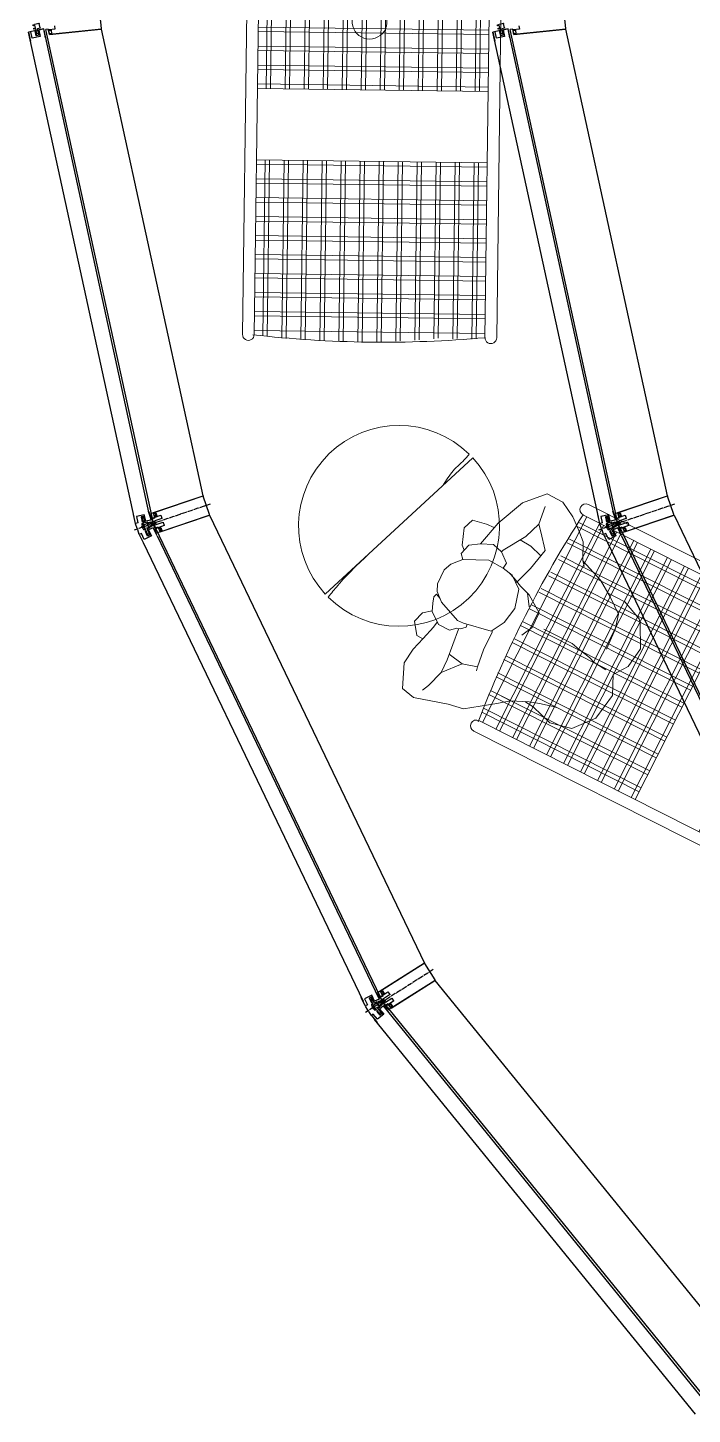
# Model space of a CAD drawing. Header units: millimetres. Extents: x 5429406 to 5440208, y -620941 to -619789.
# Drawn here: x 5429705 to 5429870.4, y -620654.9 to -620309.6 of the extents above; entities that cross this region are included whole.
import ezdxf

# ---------------------------------------------------------------- set-up
doc = ezdxf.new("R2010")
doc.units = ezdxf.units.MM
doc.header["$LTSCALE"] = 0.05
doc.linetypes.add('ACAD_ISO04W100', pattern=[30, 24, -3, 0, -3])
for name, color, linetype in [('aksoy_aks', 1, 'ACAD_ISO04W100'), ('aksoy_aksesuar', 31, 'Continuous'), ('aksoy_cam', 4, 'Continuous'), ('aksoy_profil', 40, 'Continuous'), ('N_Kes-Profil', 52, 'Continuous'), ('N_Mlz-Fitil', 10, 'Continuous')]:
    doc.layers.add(name, color=color, linetype=linetype)
for name, color, linetype, lineweight in [('aksoy_bant', 1, 'Continuous', 5), ('ARK_METAL', 252, 'Continuous', 15), ('TEFRIS', 251, 'Continuous', 9), ('tefriş', 45, 'Continuous', 18)]:
    doc.layers.add(name, color=color, linetype=linetype, lineweight=lineweight)

# ---------------------------------------------------------------- blocks, each defined once
blk = doc.blocks.new('A$C7E651983')
at = {"layer": 'aksoy_aksesuar'}
for p, q in [((-14.8, 4.3), (-14.8, 0.5)), ((-9.8, 4.6), (-14.5, 4.6)), ((-14.5, 0.2), (-1.9, 0.2)), ((-9.1, 4.1), (-9.4, 4.5)), ((-2.9, 4.1), (-9.1, 4.1)), ((-2.7, 11.3), (-2.7, 4.3)), ((-2.1, 11.5), (-2.5, 11.5)), ((-1.9, 10.9), (-1.9, 11.3)), ((9.3, 10.7), (-1.7, 10.7)), ((-1.7, 0), (-1.7, -4)), ((-0.2, -3.1), (-0.2, 0)), ((0, 0.2), (7.6, 0.2)), ((7.8, 0), (7.8, -3.1)), ((9.3, -4), (9.3, 0)), ((9.5, 11.3), (9.5, 10.9)), ((9.5, 0.2), (10.1, 0.2)), ((10.1, 11.5), (9.7, 11.5)), ((10.3, 0.4), (10.3, 11.3)), ((-1.4, -4.3), (-1.2, -4.3)), ((-1.2, -4.3), (0.3, -4.3)), ((0.6, -3.1), (-0.2, -3.1)), ((0.6, -4), (0.6, -3.1)), ((7.8, -3.1), (7, -3.1)), ((7, -3.1), (7, -4)), ((7.3, -4.3), (8.8, -4.3)), ((8.8, -4.3), (9, -4.3))]:
    blk.add_line(p, q, dxfattribs=at)
for centre, radius, start, end in [((-14.5, 4.3), 0.3, 90, 180), ((-14.5, 0.5), 0.3, 180, 270), ((-9.8, 4.1), 0.5, 45, 90), ((-2.9, 4.3), 0.2, 270, 0), ((-2.5, 11.3), 0.2, 90, 180), ((-2.1, 11.3), 0.2, 0, 90), ((-1.7, 10.9), 0.2, 180, 270), ((-1.9, 0), 0.2, 0, 90), ((0, 0), 0.2, 90, 180), ((7.6, 0), 0.2, 0, 90), ((9.3, 10.9), 0.2, 270, 0), ((9.5, 0), 0.2, 90, 180), ((9.7, 11.3), 0.2, 90, 180), ((10.1, 11.3), 0.2, 0, 90), ((10.1, 0.4), 0.2, 270, 0), ((-1.4, -4), 0.3, 180, 270), ((0.3, -4), 0.3, 270, 0), ((7.3, -4), 0.3, 180, 270), ((9, -4), 0.3, 270, 0)]:
    blk.add_arc(centre, radius, start, end, dxfattribs=at)
blk = doc.blocks.new('A$C1CF42471')
at = {"layer": 'aksoy_bant', "elevation": 0}
for points in [[(16.5, -9.3), (5, -12.9), (4.7, -11.9), (16.2, -8.4)], [(13.7, -17.5), (6.1, -19.8), (5.8, -18.9), (13.4, -16.6)]]:
    blk.add_lwpolyline(points, close=True, dxfattribs=at)
at = {"layer": 'aksoy_cam'}
blk.add_lwpolyline([(21.5, 6.6), (0, 0), (3.8, -12.2), (19.5, -7.3), (25.4, -26.4), (9.7, -31.3), (11.4, -37), (32.9, -30.4)], dxfattribs=at)
at = {"layer": 'N_Kes-Profil', "elevation": 0}
blk.add_lwpolyline([(15.8, -10.6), (4.4, -14.1), (4.1, -13.1), (16.5, -9.3), (18.8, -16.9), (6.4, -20.8), (6.1, -19.8), (17.6, -16.3)], close=True, dxfattribs=at)
at = {"layer": 'aksoy_cam', "extrusion": (0, 0, -1), "zscale": -0.9999999999999998, "rotation": 342.8183150884626}
blk.add_blockref('A$C7E651983', (0.1, -20.7), dxfattribs=at)
blk = doc.blocks.new('saeffsfasfadsafsd')
at = {"layer": 'TEFRIS', "linetype": 'ByBlock'}
for p, q in [((5431984.33, -623484.37), (5431984.33, -623503.32)), ((5431985.42, -623484.48), (5431985.42, -623503.32)), ((5431989.05, -623484.78), (5431989.05, -623503.32)), ((5431990.14, -623484.87), (5431990.14, -623503.32)), ((5431993.78, -623485.11), (5431993.78, -623503.32)), ((5431994.87, -623485.18), (5431994.87, -623503.32)), ((5431998.51, -623485.36), (5431998.51, -623503.32)), ((5432023.23, -623485.39), (5432023.23, -623503.32)), ((5432026.86, -623485.21), (5432026.86, -623503.32)), ((5432027.95, -623485.15), (5432027.95, -623503.32)), ((5432031.59, -623484.91), (5432031.59, -623503.32)), ((5432032.68, -623484.83), (5432032.68, -623503.32)), ((5432036.32, -623484.53), (5432036.32, -623503.32)), ((5432037.41, -623484.44), (5432037.41, -623503.32)), ((5431982.15, -623488.05), (5432039.59, -623488.05)), ((5431999.6, -623485.41), (5431999.6, -623503.32)), ((5432003.23, -623485.54), (5432003.23, -623503.32)), ((5432004.32, -623485.56), (5432004.32, -623503.32)), ((5432007.96, -623485.63), (5432007.96, -623503.32)), ((5432009.05, -623485.64), (5432009.05, -623503.32)), ((5432012.68, -623485.64), (5432012.68, -623503.32)), ((5432013.77, -623485.64), (5432013.77, -623503.32)), ((5432017.41, -623485.58), (5432017.41, -623503.32)), ((5432018.5, -623485.55), (5432018.5, -623503.32)), ((5432022.14, -623485.44), (5432022.14, -623503.32)), ((5431982.15, -623489.14), (5432039.59, -623489.14)), ((5431982.15, -623492.77), (5432039.59, -623492.77)), ((5431982.15, -623493.86), (5432039.59, -623493.86)), ((5431982.15, -623497.5), (5432039.59, -623497.5)), ((5431982.15, -623498.59), (5432039.59, -623498.59)), ((5431982.15, -623502.22), (5432039.59, -623502.22)), ((5431982.15, -623503.32), (5432039.59, -623503.32)), ((5431982.15, -623521.09), (5432039.59, -623521.09)), ((5431982.15, -623522.18), (5432039.59, -623522.18)), ((5431984.33, -623521.09), (5431984.33, -623564.97)), ((5431985.42, -623521.09), (5431985.42, -623565.08)), ((5431989.05, -623521.09), (5431989.05, -623564.97)), ((5431990.14, -623521.09), (5431990.14, -623565.08)), ((5431993.78, -623521.09), (5431993.78, -623564.97)), ((5431994.87, -623521.09), (5431994.87, -623565.08)), ((5431998.51, -623521.09), (5431998.51, -623565.41)), ((5431999.6, -623521.09), (5431999.6, -623565.49)), ((5432003.23, -623521.09), (5432003.23, -623565.74)), ((5432004.32, -623521.09), (5432004.32, -623565.8)), ((5432007.96, -623521.09), (5432007.96, -623565.97)), ((5432009.05, -623521.09), (5432009.05, -623566.01)), ((5432012.68, -623521.09), (5432012.68, -623566.09)), ((5432013.78, -623521.09), (5432013.78, -623566.1)), ((5432017.41, -623521.09), (5432017.41, -623566.1)), ((5432018.5, -623521.09), (5432018.5, -623566.09)), ((5432022.14, -623521.09), (5432022.14, -623566.01)), ((5432023.23, -623521.09), (5432023.23, -623565.97)), ((5432026.86, -623521.09), (5432026.86, -623565.8)), ((5432027.95, -623521.09), (5432027.95, -623565.74)), ((5432031.59, -623521.09), (5432031.59, -623565.49)), ((5432032.68, -623521.09), (5432032.68, -623565.41)), ((5432036.32, -623521.09), (5432036.32, -623565.08)), ((5432037.41, -623521.09), (5432037.41, -623564.97)), ((5431982.15, -623525.82), (5432039.59, -623525.82)), ((5431982.15, -623526.91), (5432039.59, -623526.91)), ((5431982.15, -623530.54), (5432039.59, -623530.54)), ((5431982.15, -623531.63), (5432039.59, -623531.63)), ((5431982.15, -623535.27), (5432039.59, -623535.27)), ((5431982.15, -623536.36), (5432039.59, -623536.36)), ((5431982.15, -623540), (5432039.59, -623540)), ((5431982.15, -623541.09), (5432039.59, -623541.09)), ((5431982.15, -623544.72), (5432039.59, -623544.72)), ((5431982.15, -623545.81), (5432039.59, -623545.81)), ((5431982.15, -623549.45), (5432039.59, -623549.45)), ((5431982.15, -623550.54), (5432039.59, -623550.54)), ((5431982.15, -623554.17), (5432039.59, -623554.17)), ((5431982.15, -623555.27), (5432039.59, -623555.27)), ((5431982.15, -623558.9), (5432039.59, -623558.9)), ((5431982.15, -623559.99), (5432039.59, -623559.99)), ((5431982.15, -623563.63), (5432039.59, -623563.63))]:
    blk.add_line(p, q, dxfattribs=at)
for centre in [(5432011.19, -623201.49), (5432011.19, -623281.99)]:
    blk.add_arc(centre, 284.16, 264.1333, 275.8044, dxfattribs=at)
at = {"layer": 'tefriş'}
for p, q in [((5431979.24, -623484.16), (5431979.24, -623564.65)), ((5431982.15, -623484.16), (5431982.15, -623564.73)), ((5432039.59, -623564.73), (5432039.59, -623484.16)), ((5432042.5, -623564.65), (5432042.5, -623484.16)), ((5431980.69, -623566.11), (5431980.69, -623566.11)), ((5432041.04, -623566.11), (5432041.04, -623566.11))]:
    blk.add_line(p, q, dxfattribs=at)
for centre, start, end in [((5431980.69, -623484.16), 0, 180), ((5432041.04, -623484.16), 0, 180), ((5431980.69, -623564.65), 180, 0), ((5432041.04, -623564.65), 180, 0)]:
    blk.add_arc(centre, 1.45, start, end, dxfattribs=at)
blk = doc.blocks.new('insanplanoturan2')
for p, q in [((-4.35, 28), (-8.09, 30.21)), ((-3.59, 26.87), (-4.35, 28)), ((3.27, 27.84), (1.11, 27.39)), ((7, 27.12), (3.27, 27.84)), ((-1.54, 25.72), (-5.35, 20.45)), ((1.11, 27.39), (-1.54, 25.72)), ((8.63, 26), (7, 27.12)), ((10.14, 23.59), (8.63, 26)), ((10.17, 25.88), (9.26, 25.73)), ((9.26, 25.73), (9.56, 24.52)), ((11.6, 25.19), (10.17, 25.88)), ((13.37, 24.07), (11.6, 25.19)), ((13.24, 24.16), (15.05, 25.76)), ((15.05, 25.76), (17.91, 26.13)), ((17.91, 26.13), (20.4, 23.48)), ((11.39, 17.65), (10.14, 23.59)), ((14.98, 20.87), (13.37, 24.07)), ((14.48, 17.79), (14.98, 20.87)), ((16.27, 21.48), (14.74, 21.5)), ((14.98, 20.87), (14.98, 20.87)), ((20.07, 21.81), (16.27, 21.48)), ((23.66, 22.17), (20.07, 21.81)), ((20.4, 23.48), (20.2, 21.81)), ((27.76, 21.89), (23.66, 22.17)), ((33.11, 18.44), (27.76, 21.89)), ((-27.28, 18.74), (-27.93, 14.41)), ((-27.28, 18.74), (-27.28, 18.74)), ((-19.98, 15.91), (-24.48, 17.29)), ((-5.35, 20.45), (-5.85, 16.43)), ((10.99, 16.09), (11.39, 17.65)), ((12.97, 16.66), (14.48, 17.79)), ((33.27, 14.87), (33.11, 18.44)), ((-27.93, 14.41), (-26.55, 10.2)), ((-18.79, 14.34), (-19.98, 15.91)), ((-15.71, 10.73), (-18.79, 14.34)), ((-14.03, 17.26), (-14.37, 14.2)), ((-14.37, 14.2), (-14.05, 10.87)), ((-5.85, 16.43), (-5.83, 13.53)), ((-5.85, 14.49), (-5.54, 12.71)), ((8.41, 9.37), (10.99, 16.09)), ((11.39, 14.95), (10.64, 15.16)), ((11.39, 14.95), (12.59, 15.84)), ((12.59, 15.84), (12.97, 16.66)), ((12.94, 16.13), (20.72, 13.88)), ((19.31, 14.28), (19.29, 10.2)), ((20.72, 13.88), (24.16, 13.11)), ((28.65, 13.7), (30.45, 14.23)), ((29.4, 7.03), (33.27, 14.87)), ((-15.71, 10.73), (-9.91, 10.95)), ((-9.91, 10.95), (-5.08, 11.6)), ((-5.83, 13.53), (-4.08, 10.14)), ((-5.54, 12.71), (-4.92, 10.26)), ((19.29, 10.2), (24.16, 13.11)), ((24.16, 13.11), (28.65, 13.7)), ((-26.55, 10.2), (-24.71, 6.99)), ((-24.71, 6.99), (-23.11, 4.46)), ((-4.92, 10.26), (-4.51, 7.82)), ((-4.51, 7.82), (-2.1, 5.49)), ((-4.51, 7.82), (-4.46, 7.27)), ((-4.46, 7.27), (-2.36, 2.53)), ((-4.08, 10.14), (0.35, 8.04)), ((0.35, 8.04), (4.73, 8.08)), ((4.73, 8.08), (8.41, 9.37)), ((8.28, 9.05), (13.28, 8.1)), ((13.28, 8.1), (17.61, 6.77)), ((17.61, 6.77), (19.29, 10.2)), ((28.03, 3.22), (29.4, 7.03)), ((-23.11, 4.46), (-19.37, 1.75)), ((17.61, 6.77), (18.58, 6.35)), ((-19.37, 1.75), (-18.3, 0.57)), ((-19.26, 1.62), (-18.03, -4.75)), ((-2.36, 2.53), (1.56, 1.75)), ((1.56, 1.75), (4.62, 2.65)), ((22.01, -2.61), (28.03, 3.22)), ((0.13, -0.8), (-0.81, -6.09)), ((20, -1.56), (19.46, -4.88)), ((19.46, -4.88), (22.01, -2.61)), ((-18.03, -4.75), (-16.17, -9.13)), ((-0.81, -6.09), (-1.17, -8.58)), ((19.46, -4.88), (16.82, -8.79)), ((-16.62, -8.22), (-17.35, -12.82)), ((-16.17, -9.13), (-14.03, -13.42)), ((-1.17, -8.58), (-1.05, -10.85)), ((16.82, -8.79), (15.63, -11.06)), ((17.24, -10.34), (17.46, -7.85)), ((17.93, -16.07), (17.24, -10.34)), ((-17.35, -12.82), (-16.11, -18.21)), ((-14.03, -13.42), (-10.4, -15.06)), ((-1.05, -10.85), (-1.05, -12.66)), ((-1.05, -12.66), (-1.01, -14.11)), ((15.63, -11.06), (14.16, -14.24)), ((-10.4, -15.06), (-5.21, -16.27)), ((-1.01, -14.11), (-0.73, -15.8)), ((-0.73, -15.8), (-0.99, -19.23)), ((14.16, -14.24), (13.76, -15.31)), ((15.74, -21.26), (17.93, -16.07)), ((-16.11, -18.21), (-15.32, -19.11)), ((-15.32, -19.11), (-10.35, -22.99)), ((-10.35, -22.99), (-5, -23.15)), ((-5, -23.15), (-1.15, -21.36)), ((-1.15, -21.36), (3.07, -24.4)), ((10.13, -24.5), (15.74, -21.26)), ((3.07, -24.4), (10.13, -24.5))]:
    blk.add_line(p, q)
for points in [[(-8.09, 30.21), (-10.88, 29.66), (-12.15, 26.27), (-12.64, 24.24)], [(-27.28, 18.74), (-21.76, 22.31), (-14.13, 24.15), (-7.35, 24.57)], [(-1.54, 25.72), (-2.54, 26.97), (-5.37, 26.69), (-7.35, 24.57), (-9.19, 21.89), (-8.9, 19.21), (-7.35, 16.52), (-5.85, 16.43)], [(-19.98, 15.91), (-15.55, 16.66), (-9.47, 19.07), (-8.9, 19.21)]]:
    blk.add_lwpolyline(points)
blk = doc.blocks.new('xccxc')
at = {"rotation": 180}
blk.add_blockref('insanplanoturan2', (220488.91, -31825.14), dxfattribs=at)
blk = doc.blocks.new('ddafadsasdf')
at = {"layer": 'ARK_METAL'}
for p, q in [((5428492.97, -624507.51), (5428492.97, -624509.62)), ((5428492.97, -624511.74), (5428492.97, -624509.62)), ((5428493.61, -624507.89), (5428493.61, -624509.62)), ((5428493.61, -624511.36), (5428493.61, -624509.62)), ((5428494.33, -624509.62), (5428494.33, -624508.31)), ((5428494.33, -624509.62), (5428494.33, -624510.94))]:
    blk.add_line(p, q, dxfattribs=at)
for points in [[(5428495.1, -624509.62), (5428495.1, -624508.61), (5428496.85, -624508.61), (5428496.85, -624509.62)], [(5428495.1, -624509.62), (5428495.1, -624510.64), (5428496.85, -624510.64), (5428496.85, -624509.62)]]:
    blk.add_lwpolyline(points, dxfattribs=at)
for centre, radius, start, end in [((5428489.18, -624509.62), 4.33, 29.1775, 180), ((5428489.18, -624509.62), 4.33, 180, 330.8225), ((5428493.18, -624509.47), 1.64, 45.4176, 74.7941), ((5428493.18, -624509.78), 1.64, 285.2059, 314.5824)]:
    blk.add_arc(centre, radius, start, end, dxfattribs=at)
for points, knots in [([(5428492.97, -624507.56, 115.6), (5428493, -624507.61, 115.6), (5428493.08, -624507.71, 115.6), (5428493.25, -624507.83, 115.6), (5428493.43, -624507.93, 115.6), (5428493.56, -624508, 115.6), (5428493.61, -624508.03, 115.6)], [0.0089606, 0.0089606, 0.0089606, 0.0089606, 0.1003629, 0.1954557, 0.3128324, 0.4011128, 0.4011128, 0.4011128, 0.4011128]), ([(5428494.33, -624508.39), (5428494.38, -624508.44), (5428494.49, -624508.53), (5428494.7, -624508.67), (5428494.92, -624508.69), (5428495.06, -624508.69), (5428495.1, -624508.69)], [0.0416286, 0.0416286, 0.0416286, 0.0416286, 0.1364849, 0.2565283, 0.3956609, 0.4554102, 0.4554102, 0.4554102, 0.4554102]), ([(5428494.33, -624510.86), (5428494.38, -624510.81), (5428494.49, -624510.72), (5428494.7, -624510.58), (5428494.92, -624510.56), (5428495.06, -624510.56), (5428495.1, -624510.56)], [0.0416286, 0.0416286, 0.0416286, 0.0416286, 0.1364849, 0.2565283, 0.3956609, 0.4554102, 0.4554102, 0.4554102, 0.4554102]), ([(5428492.97, -624511.69, 115.6), (5428493, -624511.64, 115.6), (5428493.08, -624511.54, 115.6), (5428493.25, -624511.41, 115.6), (5428493.43, -624511.31, 115.6), (5428493.56, -624511.25, 115.6), (5428493.61, -624511.22, 115.6)], [0.0089606, 0.0089606, 0.0089606, 0.0089606, 0.1003629, 0.1954557, 0.3128324, 0.4011128, 0.4011128, 0.4011128, 0.4011128])]:
    blk.add_open_spline(points, degree=3, knots=knots, dxfattribs=at)
at = {"layer": 'tefriş', "color": 2, "linetype": 'Continuous'}
for p, q in [((5428502.41, -624500.62), (5428504.16, -624500.62)), ((5428504.41, -624500.87), (5428504.41, -624518.37)), ((5428494.01, -624507.62), (5428502.01, -624507.62)), ((5428494.01, -624511.62), (5428494.01, -624507.62)), ((5428494.01, -624507.62), (5428502.01, -624507.62)), ((5428502.01, -624511.62), (5428494.01, -624511.62)), ((5428502.41, -624518.62), (5428504.16, -624518.62))]:
    blk.add_line(p, q, dxfattribs=at)
blk.add_lwpolyline([(5428502.41, -624498.62), (5428502.41, -624520.62), (5428502.01, -624520.62), (5428502.01, -624498.62)], close=True, dxfattribs=at)
for centre, start, end in [((5428504.16, -624500.87), 0, 90), ((5428504.16, -624518.37), 270, 0)]:
    blk.add_arc(centre, 0.25, start, end, dxfattribs=at)

msp = doc.modelspace()

# ---------------------------------------------------------------- linework, layer by layer
at = {"color": 8, "transparency": 33554541}
for p, q in [((5429792.76, -620549.55), (5429792.74, -620549.54)), ((5429792.76, -620549.55), (5429792.74, -620549.54)), ((5429792.75, -620549.55), (5429792.78, -620549.53)), ((5429792.75, -620549.55), (5429792.78, -620549.53)), ((5429792.75, -620549.55), (5429792.75, -620549.54)), ((5429792.75, -620549.55), (5429792.75, -620549.54)), ((5429792.77, -620549.57), (5429792.75, -620549.55)), ((5429792.77, -620549.57), (5429792.75, -620549.55))]:
    msp.add_line(p, q, dxfattribs=at)
at = {"color": 1, "transparency": 33554541}
for points in [[(5429736.22, -620431.91), (5429735.75, -620432.07), (5429735.06, -620430.04)], [(5429851.79, -620431.91), (5429851.32, -620432.07), (5429850.62, -620430.04)]]:
    msp.add_lwpolyline(points, dxfattribs=at)
at = {"color": 8, "transparency": 33554541}
msp.add_circle((5429792.75, -620549.55), 0.005, dxfattribs=at)
msp.add_circle((5429792.75, -620549.55), 0.005, dxfattribs=at)
at = {"layer": 'aksoy_aks', "transparency": 33554541}
for p, q in [((5429750.4, -620428.24), (5429731.49, -620434.69)), ((5429865.96, -620428.24), (5429847.06, -620434.69)), ((5429805.92, -620544.17), (5429789.04, -620554.86))]:
    msp.add_line(p, q, dxfattribs=at)
at = {"layer": 'aksoy_aks', "color": 8, "transparency": 33554541}
for p, q in [((5429732.75, -620435.79), (5429731.81, -620433.05)), ((5429848.32, -620435.79), (5429847.38, -620433.05)), ((5429790.53, -620555.63), (5429788.97, -620553.18))]:
    msp.add_line(p, q, dxfattribs=at)
at = {"layer": 'aksoy_cam', "transparency": 33554541}
for p, q in [((5429708.98, -620309.89, -245.25), (5429705.19, -620310.72, -245.25)), ((5429731.48, -620431.45, -245.25), (5429705.19, -620310.72, -245.25)), ((5429735.26, -620430.63, -245.25), (5429708.98, -620309.89, -245.25)), ((5429824.54, -620309.89, -245.25), (5429820.75, -620310.72, -245.25)), ((5429847.04, -620431.45, -245.25), (5429820.75, -620310.72, -245.25)), ((5429850.83, -620430.63, -245.25), (5429824.54, -620309.89, -245.25)), ((5429737.22, -620436.15), (5429791.5, -620549.48)), ((5429852.78, -620436.15), (5429907.07, -620549.48)), ((5429733.72, -620437.82), (5429788.44, -620552.05)), ((5429849.29, -620437.82), (5429904, -620552.05)), ((5429871.17, -620654.92), (5429791.31, -620556.6)), ((5429874.18, -620652.47), (5429794.95, -620554.93))]:
    msp.add_line(p, q, dxfattribs=at)
at = {"layer": 'aksoy_profil', "transparency": 33554541}
for p, q in [((5429710.11, -620309.94, -245.25), (5429709.53, -620310.07, -245.25)), ((5429736.04, -620431.84, -245.25), (5429709.53, -620310.07, -245.25)), ((5429710.41, -620311.31, -245.25), (5429710.11, -620309.94, -245.25)), ((5429723.32, -620309.97, -245.25), (5429710.41, -620311.31, -245.25)), ((5429748.62, -620426.15, -245.25), (5429723.32, -620309.97, -245.25)), ((5429825.68, -620309.94, -245.25), (5429825.09, -620310.07, -245.25)), ((5429851.61, -620431.84, -245.25), (5429825.09, -620310.07, -245.25)), ((5429825.98, -620311.31, -245.25), (5429825.68, -620309.94, -245.25)), ((5429838.89, -620309.97, -245.25), (5429825.98, -620311.31, -245.25)), ((5429864.18, -620426.15, -245.25), (5429838.89, -620309.97, -245.25)), ((5429736.33, -620430.34, -245.25), (5429748.62, -620426.15, -245.25)), ((5429851.89, -620430.34, -245.25), (5429864.18, -620426.15, -245.25)), ((5429736.63, -620431.71, -245.25), (5429736.04, -620431.84, -245.25)), ((5429736.63, -620431.71, -245.25), (5429736.33, -620430.34, -245.25)), ((5429852.19, -620431.71, -245.25), (5429851.61, -620431.84, -245.25)), ((5429852.19, -620431.71, -245.25), (5429851.89, -620430.34, -245.25))]:
    msp.add_line(p, q, dxfattribs=at)
at = {"layer": 'aksoy_profil', "color": 8, "transparency": 33554541}
for points in [[(5429748.55, -620426.23), (5429748.64, -620426.2), (5429748.67, -620426.29)], [(5429864.11, -620426.23), (5429864.21, -620426.2), (5429864.24, -620426.29)], [(5429750.16, -620430.96), (5429750.26, -620430.93), (5429750.22, -620430.83)], [(5429865.73, -620430.96), (5429865.82, -620430.93), (5429865.79, -620430.83)]]:
    msp.add_lwpolyline(points, dxfattribs=at)
at = {"layer": 'aksoy_profil', "transparency": 33554541}
for points in [[(5429750.26, -620430.98), (5429803.71, -620542.55), (5429792.73, -620549.5), (5429793.34, -620550.76), (5429792.79, -620551.02), (5429736.82, -620434.17), (5429737.37, -620433.91), (5429737.97, -620435.17)], [(5429865.83, -620430.98), (5429919.27, -620542.55), (5429908.3, -620549.5), (5429908.9, -620550.76), (5429908.36, -620551.02), (5429852.39, -620434.17), (5429852.93, -620433.91), (5429853.54, -620435.17)], [(5429884.43, -620642.89), (5429806.43, -620546.86), (5429795.46, -620553.81), (5429794.58, -620552.72), (5429794.11, -620553.1), (5429875.8, -620653.67), (5429876.26, -620653.29), (5429875.38, -620652.21)]]:
    msp.add_lwpolyline(points, close=True, dxfattribs=at)
at = {"layer": 'N_Kes-Profil', "transparency": 33554541, "elevation": -245.25}
for points in [[(5429711.69, -620309.14), (5429711.77, -620309.93, -0.414214), (5429711.74, -620309.96), (5429710.31, -620310.11, 0.414214), (5429710.28, -620310.14), (5429710.3, -620310.33, 0.198912), (5429710.31, -620310.35), (5429710.37, -620310.4, 0.198912), (5429710.39, -620310.4, 0.501408), (5429710.43, -620310.37), (5429710.42, -620310.28, -0.414214), (5429710.45, -620310.25), (5429710.76, -620310.22, -0.414214), (5429710.8, -620310.24), (5429710.88, -620311.03, -0.414214), (5429710.85, -620311.06), (5429710.53, -620311.09, -0.414214), (5429710.5, -620311.07), (5429710.49, -620310.98, 0.414214), (5429710.46, -620310.95, 0.26896), (5429710.43, -620310.96), (5429710.38, -620311.02, 0.198912), (5429710.38, -620311.04), (5429710.4, -620311.23, 0.414214), (5429710.43, -620311.26), (5429723.23, -620309.93, 0.414214), (5429723.32, -620309.82), (5429722.83, -620305.05, 0.414214)], [(5429827.25, -620309.14), (5429827.34, -620309.93, -0.414214), (5429827.31, -620309.96), (5429825.88, -620310.11, 0.414214), (5429825.85, -620310.14), (5429825.87, -620310.33, 0.198912), (5429825.88, -620310.35), (5429825.94, -620310.4, 0.198912), (5429825.96, -620310.4, 0.501408), (5429825.99, -620310.37), (5429825.98, -620310.28, -0.414214), (5429826.01, -620310.25), (5429826.33, -620310.22, -0.414214), (5429826.36, -620310.24), (5429826.44, -620311.03, -0.414214), (5429826.42, -620311.06), (5429826.1, -620311.09, -0.414214), (5429826.07, -620311.07), (5429826.06, -620310.98, 0.414214), (5429826.02, -620310.95, 0.26896), (5429826, -620310.96), (5429825.95, -620311.02, 0.198912), (5429825.94, -620311.04), (5429825.96, -620311.23, 0.414214), (5429825.99, -620311.26), (5429838.8, -620309.93, 0.414214), (5429838.89, -620309.82), (5429838.39, -620305.05, 0.414214)]]:
    msp.add_lwpolyline(points, format="xyb", dxfattribs=at)
at = {"layer": 'N_Kes-Profil', "transparency": 33554541}
for points in [[(5429735.58, -620432.83, -0.267949), (5429735.55, -620432.82), (5429735.48, -620432.76, 0.267949), (5429735.46, -620432.76), (5429735.1, -620432.88, 0.414214), (5429735.09, -620432.91), (5429735.12, -620433.03, 0.198912), (5429735.14, -620433.04), (5429735.21, -620433.08, 0.249568), (5429735.24, -620433.07, 0.414214), (5429735.25, -620433.04), (5429735.24, -620432.99, -0.414214), (5429735.26, -620432.95), (5429735.36, -620432.92), (5429735.55, -620433.09, 0.267949), (5429735.58, -620433.09), (5429735.67, -620433.06), (5429735.69, -620433.03), (5429735.72, -620433.04), (5429735.82, -620433.01), (5429735.84, -620432.97), (5429735.87, -620432.99), (5429735.97, -620432.96), (5429735.99, -620432.92), (5429736.03, -620432.94), (5429736.12, -620432.91), (5429736.14, -620432.87), (5429736.18, -620432.89), (5429736.27, -620432.86), (5429736.29, -620432.82), (5429736.33, -620432.84), (5429736.42, -620432.81), (5429736.44, -620432.77), (5429736.48, -620432.79), (5429736.57, -620432.76), (5429736.59, -620432.72), (5429736.63, -620432.74), (5429736.71, -620432.71, -1.018263), (5429736.83, -620433.07), (5429736.81, -620433.11), (5429736.77, -620433.09), (5429736.67, -620433.12), (5429736.66, -620433.16), (5429736.62, -620433.14), (5429736.52, -620433.17), (5429736.51, -620433.21), (5429736.47, -620433.19), (5429736.37, -620433.22), (5429736.35, -620433.26), (5429736.32, -620433.24), (5429736.22, -620433.28), (5429736.2, -620433.31), (5429736.17, -620433.3), (5429736.07, -620433.33), (5429736.05, -620433.37), (5429736.02, -620433.35), (5429735.92, -620433.38), (5429735.9, -620433.42), (5429735.87, -620433.4), (5429735.77, -620433.43), (5429735.75, -620433.47), (5429735.71, -620433.45), (5429735.69, -620433.46), (5429735.64, -620433.73), (5429735.53, -620433.76, -0.414214), (5429735.5, -620433.75), (5429735.48, -620433.7, 0.414214), (5429735.44, -620433.68, 0.26896), (5429735.42, -620433.7), (5429735.38, -620433.76, 0.198912), (5429735.38, -620433.79), (5429735.42, -620433.9, 0.414214), (5429735.46, -620433.92), (5429735.81, -620433.8, 0.267949), (5429735.83, -620433.77), (5429735.85, -620433.68, -0.267949), (5429735.87, -620433.66), (5429736.93, -620433.3, -0.414214), (5429736.96, -620433.31), (5429736.96, -620433.33, 0.414214), (5429736.99, -620433.34), (5429738.7, -620432.76, -0.414214), (5429738.74, -620432.78), (5429738.99, -620433.52, -0.414214), (5429738.97, -620433.56), (5429737.61, -620434.03, 0.414214), (5429737.59, -620434.07), (5429737.65, -620434.24, 0.198912), (5429737.67, -620434.26), (5429737.73, -620434.29, 0.198912), (5429737.76, -620434.29, 0.501408), (5429737.78, -620434.25), (5429737.75, -620434.17, -0.414214), (5429737.77, -620434.13), (5429738.08, -620434.03, -0.414214), (5429738.11, -620434.05), (5429738.37, -620434.79, -0.414214), (5429738.35, -620434.83), (5429738.05, -620434.94, -0.414214), (5429738.01, -620434.92), (5429737.98, -620434.83, 0.414214), (5429737.94, -620434.81, 0.26896), (5429737.92, -620434.83), (5429737.88, -620434.9, 0.198912), (5429737.88, -620434.92), (5429737.94, -620435.1, 0.414214), (5429737.98, -620435.12), (5429750.16, -620430.96, 0.414214), (5429750.22, -620430.83), (5429748.67, -620426.29, 0.414214), (5429748.55, -620426.23), (5429736.37, -620430.38, 0.407095), (5429736.35, -620430.42), (5429736.41, -620430.6, 0.198912), (5429736.42, -620430.62), (5429736.49, -620430.65, 0.198912), (5429736.51, -620430.65, 0.501408), (5429736.54, -620430.61), (5429736.51, -620430.53, -0.414214), (5429736.53, -620430.49), (5429736.83, -620430.38, -0.414214), (5429736.87, -620430.4), (5429737.13, -620431.15, -0.414214), (5429737.11, -620431.19), (5429736.8, -620431.29, -0.414214), (5429736.77, -620431.27), (5429736.74, -620431.19, 0.414214), (5429736.7, -620431.17, 0.26896), (5429736.67, -620431.19), (5429736.64, -620431.25, 0.198912), (5429736.64, -620431.28), (5429736.7, -620431.45, 0.414214), (5429736.74, -620431.47), (5429738.1, -620431.01, -0.414214), (5429738.14, -620431.03), (5429738.39, -620431.77, -0.414214), (5429738.38, -620431.81), (5429736.67, -620432.4, 0.702574), (5429736.66, -620432.43, -0.557595), (5429736.65, -620432.46)], [(5429851.15, -620432.83, -0.267949), (5429851.12, -620432.82), (5429851.05, -620432.76, 0.267949), (5429851.02, -620432.76), (5429850.67, -620432.88, 0.414214), (5429850.65, -620432.91), (5429850.69, -620433.03, 0.198912), (5429850.7, -620433.04), (5429850.77, -620433.08, 0.249568), (5429850.8, -620433.07, 0.414214), (5429850.82, -620433.04), (5429850.8, -620432.99, -0.414214), (5429850.82, -620432.95), (5429850.92, -620432.92), (5429851.12, -620433.09, 0.267949), (5429851.15, -620433.09), (5429851.23, -620433.06), (5429851.25, -620433.03), (5429851.29, -620433.04), (5429851.38, -620433.01), (5429851.4, -620432.97), (5429851.44, -620432.99), (5429851.53, -620432.96), (5429851.55, -620432.92), (5429851.59, -620432.94), (5429851.68, -620432.91), (5429851.7, -620432.87), (5429851.74, -620432.89), (5429851.84, -620432.86), (5429851.85, -620432.82), (5429851.89, -620432.84), (5429851.99, -620432.81), (5429852, -620432.77), (5429852.04, -620432.79), (5429852.14, -620432.76), (5429852.15, -620432.72), (5429852.19, -620432.74), (5429852.27, -620432.71, -1.018263), (5429852.39, -620433.07), (5429852.37, -620433.11), (5429852.33, -620433.09), (5429852.24, -620433.12), (5429852.22, -620433.16), (5429852.18, -620433.14), (5429852.09, -620433.17), (5429852.07, -620433.21), (5429852.03, -620433.19), (5429851.94, -620433.22), (5429851.92, -620433.26), (5429851.88, -620433.24), (5429851.79, -620433.28), (5429851.77, -620433.31), (5429851.73, -620433.3), (5429851.64, -620433.33), (5429851.62, -620433.37), (5429851.58, -620433.35), (5429851.49, -620433.38), (5429851.47, -620433.42), (5429851.43, -620433.4), (5429851.34, -620433.43), (5429851.32, -620433.47), (5429851.28, -620433.45), (5429851.26, -620433.46), (5429851.2, -620433.73), (5429851.1, -620433.76, -0.414214), (5429851.06, -620433.75), (5429851.05, -620433.7, 0.414214), (5429851.01, -620433.68, 0.26896), (5429850.98, -620433.7), (5429850.95, -620433.76, 0.198912), (5429850.95, -620433.79), (5429850.99, -620433.9, 0.414214), (5429851.03, -620433.92), (5429851.38, -620433.8, 0.267949), (5429851.4, -620433.77), (5429851.41, -620433.68, -0.267949), (5429851.43, -620433.66), (5429852.5, -620433.3, -0.414214), (5429852.52, -620433.31), (5429852.53, -620433.33, 0.414214), (5429852.56, -620433.34), (5429854.26, -620432.76, -0.414214), (5429854.3, -620432.78), (5429854.56, -620433.52, -0.414214), (5429854.54, -620433.56), (5429853.18, -620434.03, 0.414214), (5429853.16, -620434.07), (5429853.22, -620434.24, 0.198912), (5429853.23, -620434.26), (5429853.3, -620434.29, 0.198912), (5429853.32, -620434.29, 0.501408), (5429853.35, -620434.25), (5429853.32, -620434.17, -0.414214), (5429853.34, -620434.13), (5429853.64, -620434.03, -0.414214), (5429853.68, -620434.05), (5429853.93, -620434.79, -0.414214), (5429853.92, -620434.83), (5429853.61, -620434.94, -0.414214), (5429853.58, -620434.92), (5429853.55, -620434.83, 0.414214), (5429853.51, -620434.81, 0.26896), (5429853.48, -620434.83), (5429853.45, -620434.9, 0.198912), (5429853.45, -620434.92), (5429853.51, -620435.1, 0.414214), (5429853.55, -620435.12), (5429865.73, -620430.96, 0.414214), (5429865.79, -620430.83), (5429864.24, -620426.29, 0.414214), (5429864.11, -620426.23), (5429851.93, -620430.38, 0.407095), (5429851.91, -620430.42), (5429851.98, -620430.6, 0.198912), (5429851.99, -620430.62), (5429852.06, -620430.65, 0.198912), (5429852.08, -620430.65, 0.501408), (5429852.11, -620430.61), (5429852.08, -620430.53, -0.414214), (5429852.1, -620430.49), (5429852.4, -620430.38, -0.414214), (5429852.44, -620430.4), (5429852.69, -620431.15, -0.414214), (5429852.67, -620431.19), (5429852.37, -620431.29, -0.414214), (5429852.33, -620431.27), (5429852.3, -620431.19, 0.414214), (5429852.26, -620431.17, 0.26896), (5429852.24, -620431.19), (5429852.21, -620431.25, 0.198912), (5429852.21, -620431.28), (5429852.27, -620431.45, 0.414214), (5429852.3, -620431.47), (5429853.67, -620431.01, -0.414214), (5429853.71, -620431.03), (5429853.96, -620431.77, -0.414214), (5429853.94, -620431.81), (5429852.23, -620432.4, 0.702574), (5429852.22, -620432.43, -0.557595), (5429852.21, -620432.46)], [(5429792.59, -620552.09, -0.267949), (5429792.56, -620552.09), (5429792.47, -620552.05, 0.267949), (5429792.44, -620552.05), (5429792.13, -620552.25, 0.414214), (5429792.12, -620552.29), (5429792.18, -620552.39, 0.198912), (5429792.2, -620552.4), (5429792.28, -620552.42, 0.249568), (5429792.3, -620552.41, 0.414214), (5429792.31, -620552.37), (5429792.29, -620552.33, -0.414214), (5429792.3, -620552.28), (5429792.39, -620552.23), (5429792.62, -620552.35, 0.267949), (5429792.65, -620552.35), (5429792.72, -620552.3), (5429792.73, -620552.26), (5429792.77, -620552.27), (5429792.86, -620552.21), (5429792.87, -620552.17), (5429792.91, -620552.18), (5429792.99, -620552.13), (5429793, -620552.09), (5429793.04, -620552.1), (5429793.12, -620552.04), (5429793.13, -620552), (5429793.18, -620552.01), (5429793.26, -620551.96), (5429793.27, -620551.92), (5429793.31, -620551.93), (5429793.39, -620551.87), (5429793.4, -620551.83), (5429793.44, -620551.84), (5429793.53, -620551.79), (5429793.54, -620551.75), (5429793.58, -620551.76), (5429793.65, -620551.71, -1.018263), (5429793.85, -620552.04), (5429793.84, -620552.08), (5429793.8, -620552.07), (5429793.71, -620552.12), (5429793.71, -620552.16), (5429793.66, -620552.15), (5429793.58, -620552.21), (5429793.57, -620552.25), (5429793.53, -620552.24), (5429793.45, -620552.29), (5429793.44, -620552.33), (5429793.4, -620552.32), (5429793.31, -620552.38), (5429793.3, -620552.42), (5429793.26, -620552.41), (5429793.18, -620552.46), (5429793.17, -620552.5), (5429793.13, -620552.49), (5429793.04, -620552.55), (5429793.03, -620552.59), (5429792.99, -620552.58), (5429792.91, -620552.63), (5429792.9, -620552.67), (5429792.86, -620552.66), (5429792.83, -620552.68), (5429792.85, -620552.95), (5429792.76, -620553.01, -0.414214), (5429792.71, -620553), (5429792.69, -620552.96, 0.414214), (5429792.65, -620552.95, 0.26896), (5429792.63, -620552.97), (5429792.61, -620553.05, 0.198912), (5429792.61, -620553.07), (5429792.68, -620553.17, 0.414214), (5429792.72, -620553.18), (5429793.03, -620552.98, 0.267949), (5429793.05, -620552.95), (5429793.04, -620552.86, -0.267949), (5429793.06, -620552.83), (5429794.01, -620552.23, -0.414214), (5429794.03, -620552.24), (5429794.05, -620552.25, 0.414214), (5429794.07, -620552.26), (5429795.6, -620551.29, -0.414214), (5429795.64, -620551.3), (5429796.06, -620551.97, -0.414214), (5429796.05, -620552.01), (5429794.84, -620552.78, 0.414214), (5429794.83, -620552.82), (5429794.93, -620552.98, 0.198912), (5429794.95, -620553), (5429795.02, -620553.01, 0.198912), (5429795.04, -620553.01, 0.501408), (5429795.06, -620552.96), (5429795.01, -620552.89, -0.414214), (5429795.02, -620552.85), (5429795.29, -620552.67, -0.414214), (5429795.33, -620552.68), (5429795.75, -620553.35, -0.414214), (5429795.74, -620553.39), (5429795.47, -620553.56, -0.414214), (5429795.43, -620553.55), (5429795.38, -620553.48, 0.414214), (5429795.34, -620553.47, 0.26896), (5429795.32, -620553.49), (5429795.31, -620553.56, 0.198912), (5429795.31, -620553.59), (5429795.41, -620553.75, 0.414214), (5429795.45, -620553.75), (5429806.33, -620546.87, 0.414214), (5429806.36, -620546.73), (5429803.79, -620542.68, 0.414214), (5429803.65, -620542.65), (5429792.78, -620549.53, 0.407095), (5429792.77, -620549.57), (5429792.87, -620549.73, 0.198912), (5429792.89, -620549.74), (5429792.96, -620549.76, 0.198912), (5429792.98, -620549.76, 0.501408), (5429793, -620549.71), (5429792.95, -620549.63, -0.414214), (5429792.96, -620549.59), (5429793.23, -620549.42, -0.414214), (5429793.27, -620549.43), (5429793.69, -620550.1, -0.414214), (5429793.68, -620550.14), (5429793.41, -620550.31, -0.414214), (5429793.37, -620550.3), (5429793.32, -620550.23, 0.414214), (5429793.28, -620550.22, 0.26896), (5429793.26, -620550.24), (5429793.25, -620550.31, 0.198912), (5429793.25, -620550.33), (5429793.35, -620550.49, 0.414214), (5429793.39, -620550.5), (5429794.61, -620549.73, -0.414214), (5429794.65, -620549.74), (5429795.07, -620550.41, -0.414214), (5429795.06, -620550.45), (5429793.54, -620551.42, 0.702574), (5429793.54, -620551.45, -0.557595), (5429793.54, -620551.49)]]:
    msp.add_lwpolyline(points, format="xyb", close=True, dxfattribs=at)
at = {"layer": 'N_Mlz-Fitil', "transparency": 33554541}
for points in [[(5429735.77, -620431.8, -0.405243), (5429735.84, -620431.83), (5429736.05, -620432.4, 0.969739), (5429736.14, -620432.36), (5429735.97, -620431.79, -0.405243), (5429736, -620431.72), (5429736.68, -620431.49, 0.414214), (5429736.7, -620431.45), (5429736.66, -620431.34), (5429736.6, -620431.24, -0.493145), (5429736.61, -620431.2), (5429736.74, -620431.15, -0.388879), (5429736.77, -620431.16), (5429736.78, -620431.19, 0.63707), (5429736.83, -620431.19), (5429736.91, -620431.04, 0.24542), (5429736.91, -620430.99, -0.08886), (5429736.8, -620430.66, 0.24542), (5429736.77, -620430.62), (5429736.61, -620430.55, 0.63707), (5429736.57, -620430.58), (5429736.58, -620430.61, -0.388879), (5429736.57, -620430.63), (5429736.44, -620430.68, -0.493145), (5429736.4, -620430.65), (5429736.39, -620430.54, 0.065543), (5429736.39, -620430.54), (5429736.35, -620430.42, 0.414214), (5429736.31, -620430.4), (5429735.41, -620430.71), (5429735.31, -620430.69, 0.719515), (5429735.29, -620430.73), (5429735.37, -620430.82), (5429735.43, -620430.97, 0.043809), (5429735.6, -620431.65, 1.011469), (5429735.7, -620431.62, -0.097794), (5429735.59, -620431.1, -0.52267), (5429735.62, -620431.08, -0.386536), (5429735.65, -620431.14, 0.128678), (5429735.71, -620431.6, -0.414214), (5429735.68, -620431.68), (5429735.65, -620431.69, 0.414214), (5429735.63, -620431.72), (5429735.66, -620431.81, 0.414214), (5429735.7, -620431.83)], [(5429735.77, -620431.8, -0.405243), (5429735.84, -620431.83), (5429736.05, -620432.4, 0.969739), (5429736.14, -620432.36), (5429735.97, -620431.79, -0.405243), (5429736, -620431.72), (5429736.68, -620431.49, 0.414214), (5429736.7, -620431.45), (5429736.66, -620431.34), (5429736.6, -620431.24, -0.493145), (5429736.61, -620431.2), (5429736.74, -620431.15, -0.388879), (5429736.77, -620431.16), (5429736.78, -620431.19, 0.63707), (5429736.83, -620431.19), (5429736.91, -620431.04, 0.24542), (5429736.91, -620430.99, -0.08886), (5429736.8, -620430.66, 0.24542), (5429736.77, -620430.62), (5429736.61, -620430.55, 0.63707), (5429736.57, -620430.58), (5429736.58, -620430.61, -0.388879), (5429736.57, -620430.63), (5429736.44, -620430.68, -0.493145), (5429736.4, -620430.65), (5429736.39, -620430.54, 0.065543), (5429736.39, -620430.54), (5429736.35, -620430.42, 0.414214), (5429736.31, -620430.4), (5429735.41, -620430.71), (5429735.31, -620430.69, 0.719515), (5429735.29, -620430.73), (5429735.37, -620430.82), (5429735.43, -620430.97, 0.043809), (5429735.6, -620431.65, 1.011469), (5429735.7, -620431.62, -0.097794), (5429735.59, -620431.1, -0.52267), (5429735.62, -620431.08, -0.386536), (5429735.65, -620431.14, 0.128678), (5429735.71, -620431.6, -0.414214), (5429735.68, -620431.68), (5429735.65, -620431.69, 0.414214), (5429735.63, -620431.72), (5429735.66, -620431.81, 0.414214), (5429735.7, -620431.83)], [(5429851.34, -620431.8, -0.405243), (5429851.4, -620431.83), (5429851.62, -620432.4, 0.969739), (5429851.71, -620432.36), (5429851.53, -620431.79, -0.405243), (5429851.57, -620431.72), (5429852.25, -620431.49, 0.414214), (5429852.27, -620431.45), (5429852.23, -620431.34), (5429852.16, -620431.24, -0.493145), (5429852.18, -620431.2), (5429852.31, -620431.15, -0.388879), (5429852.33, -620431.16), (5429852.35, -620431.19, 0.63707), (5429852.4, -620431.19), (5429852.48, -620431.04, 0.24542), (5429852.47, -620430.99, -0.08886), (5429852.36, -620430.66, 0.24542), (5429852.33, -620430.62), (5429852.18, -620430.55, 0.63707), (5429852.14, -620430.58), (5429852.15, -620430.61, -0.388879), (5429852.13, -620430.63), (5429852, -620430.68, -0.493145), (5429851.96, -620430.65), (5429851.95, -620430.54, 0.065543), (5429851.95, -620430.54), (5429851.91, -620430.42, 0.414214), (5429851.88, -620430.4), (5429850.97, -620430.71), (5429850.88, -620430.69, 0.719515), (5429850.86, -620430.73), (5429850.94, -620430.82), (5429850.99, -620430.97, 0.043809), (5429851.17, -620431.65, 1.011469), (5429851.26, -620431.62, -0.097794), (5429851.16, -620431.1, -0.52267), (5429851.18, -620431.08, -0.386536), (5429851.21, -620431.14, 0.128678), (5429851.28, -620431.6, -0.414214), (5429851.24, -620431.68), (5429851.22, -620431.69, 0.414214), (5429851.2, -620431.72), (5429851.23, -620431.81, 0.414214), (5429851.26, -620431.83)], [(5429851.34, -620431.8, -0.405243), (5429851.4, -620431.83), (5429851.62, -620432.4, 0.969739), (5429851.71, -620432.36), (5429851.53, -620431.79, -0.405243), (5429851.57, -620431.72), (5429852.25, -620431.49, 0.414214), (5429852.27, -620431.45), (5429852.23, -620431.34), (5429852.16, -620431.24, -0.493145), (5429852.18, -620431.2), (5429852.31, -620431.15, -0.388879), (5429852.33, -620431.16), (5429852.35, -620431.19, 0.63707), (5429852.4, -620431.19), (5429852.48, -620431.04, 0.24542), (5429852.47, -620430.99, -0.08886), (5429852.36, -620430.66, 0.24542), (5429852.33, -620430.62), (5429852.18, -620430.55, 0.63707), (5429852.14, -620430.58), (5429852.15, -620430.61, -0.388879), (5429852.13, -620430.63), (5429852, -620430.68, -0.493145), (5429851.96, -620430.65), (5429851.95, -620430.54, 0.065543), (5429851.95, -620430.54), (5429851.91, -620430.42, 0.414214), (5429851.88, -620430.4), (5429850.97, -620430.71), (5429850.88, -620430.69, 0.719515), (5429850.86, -620430.73), (5429850.94, -620430.82), (5429850.99, -620430.97, 0.043809), (5429851.17, -620431.65, 1.011469), (5429851.26, -620431.62, -0.097794), (5429851.16, -620431.1, -0.52267), (5429851.18, -620431.08, -0.386536), (5429851.21, -620431.14, 0.128678), (5429851.28, -620431.6, -0.414214), (5429851.24, -620431.68), (5429851.22, -620431.69, 0.414214), (5429851.2, -620431.72), (5429851.23, -620431.81, 0.414214), (5429851.26, -620431.83)], [(5429736.65, -620434.36, 0.405243), (5429736.68, -620434.29), (5429736.5, -620433.72, -0.969739), (5429736.6, -620433.69), (5429736.81, -620434.25, 0.405243), (5429736.87, -620434.28), (5429737.55, -620434.05, -0.414214), (5429737.59, -620434.07), (5429737.63, -620434.18), (5429737.64, -620434.3, 0.493145), (5429737.68, -620434.32), (5429737.81, -620434.28, 0.388879), (5429737.82, -620434.25), (5429737.82, -620434.22, -0.63707), (5429737.86, -620434.19), (5429738.01, -620434.27, -0.24542), (5429738.04, -620434.3, 0.08886), (5429738.15, -620434.64, -0.24542), (5429738.15, -620434.68), (5429738.08, -620434.84, -0.63707), (5429738.02, -620434.84), (5429738.01, -620434.81, 0.388879), (5429737.99, -620434.8), (5429737.86, -620434.84, 0.493145), (5429737.84, -620434.89), (5429737.9, -620434.98, -0.065543), (5429737.91, -620434.98), (5429737.94, -620435.1, -0.414214), (5429737.93, -620435.14), (5429737.02, -620435.44), (5429736.96, -620435.52, -0.719515), (5429736.92, -620435.5), (5429736.93, -620435.38), (5429736.88, -620435.23, -0.043809), (5429736.61, -620434.59, -1.011469), (5429736.7, -620434.55, 0.097794), (5429736.93, -620435.03, 0.52267), (5429736.96, -620435.03, 0.386536), (5429736.95, -620434.96, -0.128678), (5429736.72, -620434.55, 0.414214), (5429736.65, -620434.52), (5429736.62, -620434.53, -0.414214), (5429736.58, -620434.51), (5429736.55, -620434.42, -0.414214), (5429736.57, -620434.38)], [(5429852.21, -620434.36, 0.405243), (5429852.24, -620434.29), (5429852.07, -620433.72, -0.969739), (5429852.16, -620433.69), (5429852.37, -620434.25, 0.405243), (5429852.44, -620434.28), (5429853.12, -620434.05, -0.414214), (5429853.16, -620434.07), (5429853.2, -620434.18), (5429853.21, -620434.3, 0.493145), (5429853.25, -620434.32), (5429853.38, -620434.28, 0.388879), (5429853.39, -620434.25), (5429853.38, -620434.22, -0.63707), (5429853.42, -620434.19), (5429853.58, -620434.27, -0.24542), (5429853.6, -620434.3, 0.08886), (5429853.72, -620434.64, -0.24542), (5429853.72, -620434.68), (5429853.64, -620434.84, -0.63707), (5429853.59, -620434.84), (5429853.58, -620434.81, 0.388879), (5429853.55, -620434.8), (5429853.42, -620434.84, 0.493145), (5429853.41, -620434.89), (5429853.47, -620434.98, -0.065543), (5429853.47, -620434.98), (5429853.51, -620435.1, -0.414214), (5429853.49, -620435.14), (5429852.59, -620435.44), (5429852.52, -620435.52, -0.719515), (5429852.49, -620435.5), (5429852.5, -620435.38), (5429852.45, -620435.23, -0.043809), (5429852.17, -620434.59, -1.011469), (5429852.27, -620434.55, 0.097794), (5429852.5, -620435.03, 0.52267), (5429852.53, -620435.03, 0.386536), (5429852.52, -620434.96, -0.128678), (5429852.29, -620434.55, 0.414214), (5429852.21, -620434.52), (5429852.18, -620434.53, -0.414214), (5429852.15, -620434.51), (5429852.12, -620434.42, -0.414214), (5429852.14, -620434.38)], [(5429792.53, -620551.05, -0.405243), (5429792.6, -620551.06), (5429792.94, -620551.56, 0.969739), (5429793.02, -620551.51), (5429792.72, -620550.99, -0.405243), (5429792.73, -620550.92), (5429793.34, -620550.53, 0.414214), (5429793.35, -620550.49), (5429793.28, -620550.39), (5429793.2, -620550.31, -0.493145), (5429793.21, -620550.26), (5429793.32, -620550.19, -0.388879), (5429793.35, -620550.2), (5429793.37, -620550.22, 0.63707), (5429793.42, -620550.21), (5429793.46, -620550.04, 0.24542), (5429793.45, -620550, -0.08886), (5429793.26, -620549.7, 0.24542), (5429793.22, -620549.67), (5429793.06, -620549.63, 0.63707), (5429793.02, -620549.67), (5429793.04, -620549.7, -0.388879), (5429793.03, -620549.73), (5429792.91, -620549.8, -0.493145), (5429792.87, -620549.78), (5429792.84, -620549.68, 0.065543), (5429792.83, -620549.67), (5429792.77, -620549.57, 0.414214), (5429792.73, -620549.56), (5429791.92, -620550.07), (5429791.82, -620550.08, 0.719515), (5429791.81, -620550.12), (5429791.91, -620550.18), (5429792, -620550.32, 0.043809), (5429792.33, -620550.93, 1.011469), (5429792.41, -620550.88, -0.097794), (5429792.19, -620550.4, -0.52267), (5429792.21, -620550.38, -0.386536), (5429792.25, -620550.43, 0.128678), (5429792.43, -620550.86, -0.414214), (5429792.41, -620550.95), (5429792.38, -620550.96, 0.414214), (5429792.37, -620551), (5429792.42, -620551.08, 0.414214), (5429792.46, -620551.09)], [(5429793.98, -620553.33, 0.405243), (5429793.99, -620553.26), (5429793.69, -620552.74, -0.969739), (5429793.77, -620552.69), (5429794.11, -620553.19, 0.405243), (5429794.18, -620553.2), (5429794.79, -620552.82, -0.414214), (5429794.83, -620552.82), (5429794.89, -620552.93), (5429794.93, -620553.04, 0.493145), (5429794.97, -620553.05), (5429795.09, -620552.98, 0.388879), (5429795.09, -620552.95), (5429795.08, -620552.93, -0.63707), (5429795.11, -620552.88), (5429795.28, -620552.92, -0.24542), (5429795.32, -620552.95, 0.08886), (5429795.51, -620553.25, -0.24542), (5429795.52, -620553.29), (5429795.48, -620553.46, -0.63707), (5429795.43, -620553.47), (5429795.41, -620553.45, 0.388879), (5429795.38, -620553.44), (5429795.27, -620553.52, 0.493145), (5429795.26, -620553.56), (5429795.34, -620553.64, -0.065543), (5429795.35, -620553.64), (5429795.41, -620553.75, -0.414214), (5429795.4, -620553.79), (5429794.59, -620554.3), (5429794.55, -620554.38, -0.719515), (5429794.51, -620554.38), (5429794.49, -620554.26), (5429794.4, -620554.12, -0.043809), (5429793.99, -620553.56, -1.011469), (5429794.07, -620553.5, 0.097794), (5429794.41, -620553.91, 0.52267), (5429794.44, -620553.91, 0.386536), (5429794.41, -620553.84, -0.128678), (5429794.1, -620553.5, 0.414214), (5429794.01, -620553.48), (5429793.99, -620553.5, -0.414214), (5429793.95, -620553.49), (5429793.9, -620553.41, -0.414214), (5429793.91, -620553.37)]]:
    msp.add_lwpolyline(points, format="xyb", close=True, dxfattribs=at)
at = {"layer": 'tefriş', "transparency": 33554541}
msp.add_line((5429815.76, -620416.69), (5429779.05, -620450.64), dxfattribs=at)
for start, end in [(45.6773, 222.7694), (225.1782, 42.7694)]:
    msp.add_arc((5429797.4, -620433.66), 25, start, end, dxfattribs=at)
msp.add_open_spline([(5429808.36, -620423.53), (5429809.13, -620422.3), (5429810.72, -620419.79), (5429813.35, -620417.6), (5429814.6, -620416.12), (5429814.87, -620415.78)], degree=3, knots=[0, 0, 0, 0, 4.350659, 8.849507, 10.159994, 10.159994, 10.159994, 10.159994], dxfattribs=at)
msp.add_spline([(5429779.78, -620451.4), (5429782.13, -620448.53), (5429790.06, -620440.45)], degree=3, dxfattribs=at)

# ---------------------------------------------------------------- block references
at = {"layer": 'aksoy_profil', "transparency": 33554541}
for p, xscale, yscale, zscale, rotation in [((5429708.98, -620309.89, -245.25), 0.0999999999999999, 0.0999999999999999, 0.0999999999999999, 265.1018335377281), ((5429824.54, -620309.89, -245.25), 0.0999999999999999, 0.0999999999999999, 0.0999999999999999, 265.1018335377281), ((5429735.6, -620432.24), -0.1, 0.1, 0.1, 299.2759962666712), ((5429851.17, -620432.24), -0.1, 0.1, 0.1, 299.2759962666712), ((5429736.24, -620434.12), 0.09999999999999991, 0.09999999999999991, 0.09999999999999991, 278.4118174896657), ((5429851.81, -620434.12), 0.09999999999999991, 0.09999999999999991, 0.09999999999999991, 278.4118174896657), ((5429792.47, -620551.51), -0.09999999999999999, 0.1, 0.1, 312.710841295412), ((5429793.53, -620553.18), 0.1, 0.1, 0.1, 291.9663990466386)]:
    msp.add_blockref('A$C1CF42471', p, dxfattribs=dict(at, xscale=xscale, yscale=yscale, zscale=zscale, rotation=rotation))
at = {"layer": 'TEFRIS', "linetype": 'ByBlock', "transparency": 33554541, "xscale": -1, "rotation": 233.0679371627313}
msp.add_blockref('xccxc', (5322787.62, -815828.94), dxfattribs=at)
at = {"layer": 'tefriş', "transparency": 33554541, "xscale": -1}
for name, p, rotation in [('ddafadsasdf', (6054299.7, -6048797.27, -245.25), 270), ('saeffsfasfadsafsd', (10869595.53, -68941.46), 359.2398520466957)]:
    msp.add_blockref(name, p, dxfattribs=dict(at, rotation=rotation))
at = {"layer": 'tefriş', "transparency": 33554541, "rotation": 243.167573077668}
msp.add_blockref('saeffsfasfadsafsd', (8438171.38, 3945226.17), dxfattribs=at)

doc.saveas('drawing.dxf')
